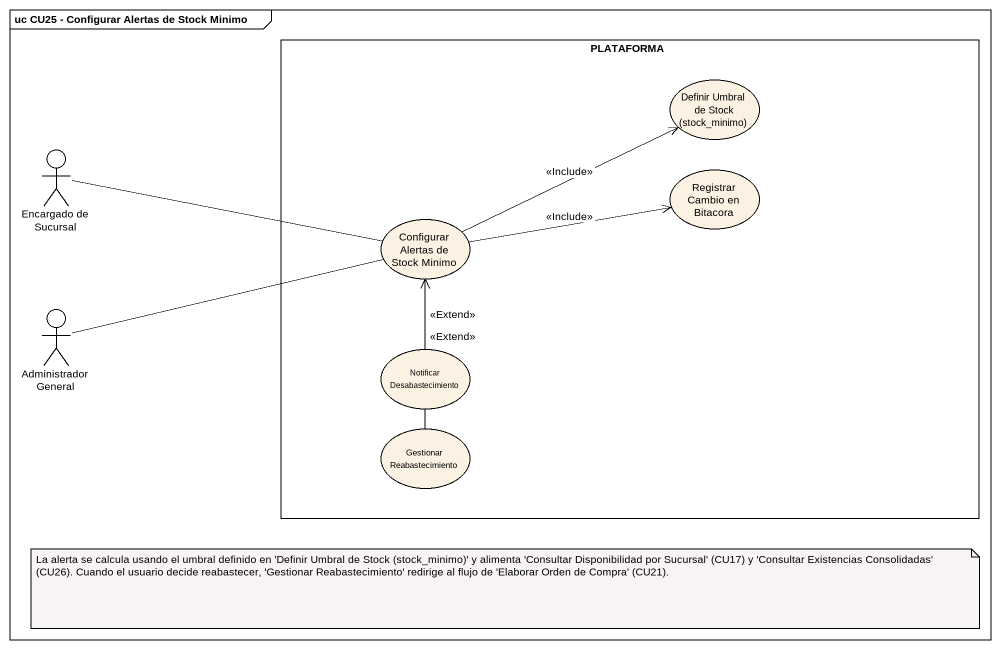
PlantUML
@startuml
mainframe uc CU25 - Configurar Alertas de Stock Minimo
rectangle PLATAFORMA {
  usecase "Definir Umbral de Stock (stock_minimo)" as Definir_Umbral_de_Stock
  usecase "Registrar Cambio en Bitacora" as Registrar_Cambio_en_Bitacora
  usecase "Configurar Alertas de Stock Minimo" as Configurar_Alertas_de_Stock
  usecase "Notificar Desabastecimiento" as Notificar_Desabastecimiento
  usecase "Gestionar Reabastecimiento" as Gestionar_Reabastecimiento
}
actor "Encargado de Sucursal" as Encargado_de_Sucursal
actor "Administrador General" as Administrador_General
Encargado_de_Sucursal -right- Configurar_Alertas_de_Stock
Configurar_Alertas_de_Stock -right-> Definir_Umbral_de_Stock : <<Include>>
Configurar_Alertas_de_Stock -right-> Registrar_Cambio_en_Bitacora : <<Include>>
Administrador_General -right- Configurar_Alertas_de_Stock
Notificar_Desabastecimiento -up-> Configurar_Alertas_de_Stock : <<Extend>>
Gestionar_Reabastecimiento -up-> Configurar_Alertas_de_Stock : <<Extend>>
note as N1
  La alerta se calcula usando el umbral definido en 'Definir Umbral de Stock (stock_minimo)' y alimenta 'Consultar Disponibilidad por Sucursal' (CU17) y 'Consultar Existencias Consolidadas' (CU26). Cuando el usuario decide reabastecer, 'Gestionar Reabastecimiento' redirige al flujo de 'Elaborar Orden de Compra' (CU21).
end note
@enduml
